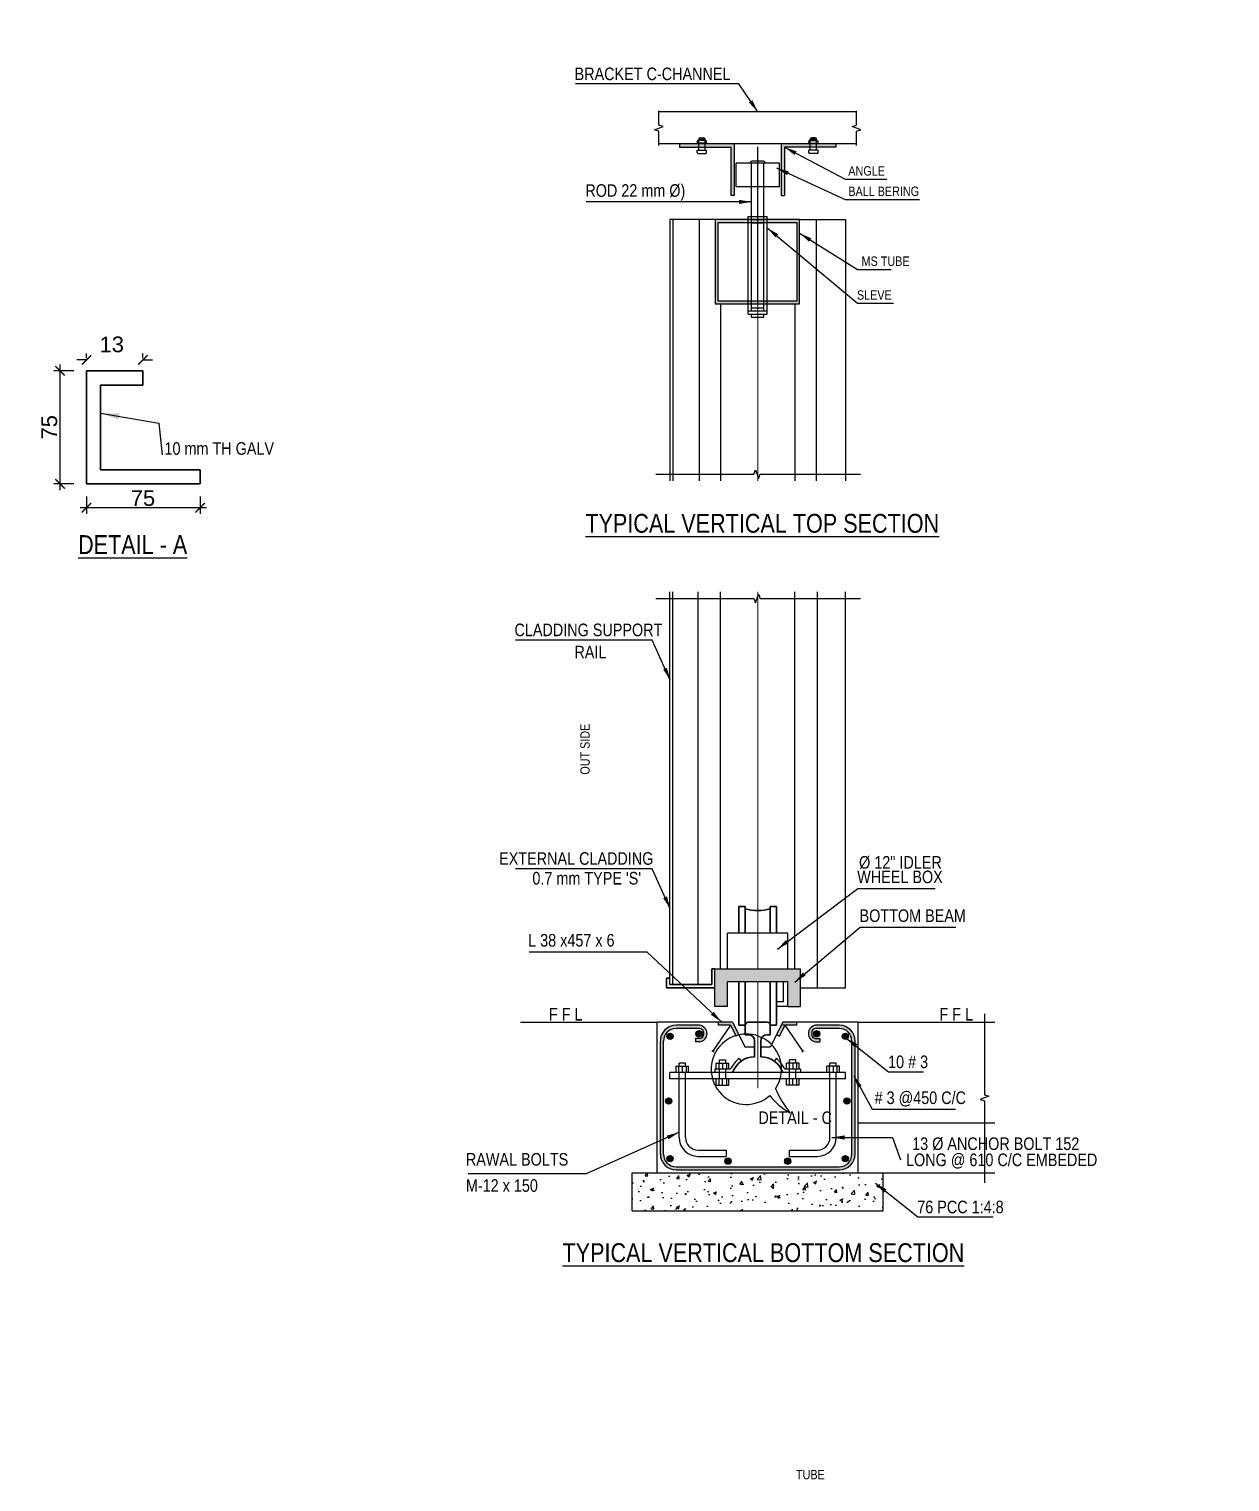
# Model space of a CAD drawing. Header units: millimetres. Extents: x 0 to 2669304, y -3314102 to 0.
# Drawn here: x 2423189.9 to 2423285.5, y -3103921.3 to -3103805.7 of the extents above; entities that cross this region are included whole.
import ezdxf
from ezdxf import colors
from ezdxf.entities.mleader import LeaderData, LeaderLine
from ezdxf.math import Vec2, Vec3

# ---------------------------------------------------------------- set-up
doc = ezdxf.new("R2010")
doc.units = ezdxf.units.MM
doc.header["$LTSCALE"] = 0.4
doc.header["$MEASUREMENT"] = 0
doc.header["$PDMODE"] = 34
for name, color, linetype in [('0NSRPURL0', 3, 'Continuous'), ('DIMENSION', 7, 'Continuous'), ('DOOR SHEET', 94, 'Continuous'), ('TAXT', 7, 'Continuous'), ('WHEEL BOX', 6, 'Continuous')]:
    doc.layers.add(name, color=color, linetype=linetype)
for name, color, linetype, lineweight in [('GUIDE RAIL', 234, 'Continuous', 30), ('Layer5', 52, 'Continuous', 30), ('Text Small', 7, 'Continuous', 0), ('WHEEL', 1, 'Continuous', 30)]:
    doc.layers.add(name, color=color, linetype=linetype, lineweight=lineweight)
doc.styles.add('LIGHT', font='arial.ttf')
doc.styles.get("Standard").update_dxf_attribs({"font": 'ARIALN.TTF'})
doc.styles.add('y', font='', dxfattribs={"height": 880})
doc.styles.get('y').set_extended_font_data('VNI-Helve-Condense')
doc.dimstyles.get("Standard").update_dxf_attribs({"dimtxt": 0.18, "dimasz": 500, "dimexe": 250, "dimexo": 250, "dimgap": 100, "dimtad": 1, "dimdec": 0, "dimzin": 0, "dimdsep": 46, "dimtxsty": 'y', "dimcen": 0.09, "dimadec": 0, "dimazin": 0, "dimtfac": 1, "dimtdec": 0, "dimtofl": 0, "dimtmove": 0, "dimatfit": 3, "dimfxl": 0, "dimtolj": 1, "dimtzin": 0, "dimarcsym": 0})
doc.dimstyles.new('STANDARD$0', dxfattribs={"dimscale": 0, "dimtxt": 9, "dimasz": 5, "dimexe": 3, "dimexo": 4, "dimgap": 4, "dimtad": 1, "dimdec": 3, "dimzin": 3, "dimdsep": 46, "dimlunit": 4, "dimtxsty": 'LIGHT', "dimblk1": 'ARCHTICK', "dimblk2": 'ARCHTICK', "dimsah": 1, "dimcen": 4, "dimdle": 2, "dimadec": 0, "dimazin": 0, "dimtfac": 0.66, "dimtdec": 3, "dimtofl": 0, "dimtmove": 1, "dimatfit": 3, "dimldrblk": 'ARCHTICK', "dimfxl": 0, "dimfrac": 1, "dimtolj": 1, "dimtzin": 13, "dimarcsym": 0})

# ---------------------------------------------------------------- blocks, each defined once
blk = doc.blocks.new('_ArchTick')
at = {"color": 0, "linetype": 'ByBlock', "const_width": 0.15}
blk.add_lwpolyline([(-0.5, -0.5), (0.5, 0.5)], dxfattribs=at)
blk = doc.blocks.new('*D912')
at = {"layer": 'Defpoints', "color": 0, "ltscale": 3}
for p in [(2423192.41, -3103832.85), (2423194.51, -3103832.85), (2423194.51, -3103841.85)]:
    blk.add_point(p, dxfattribs=at)
at = {"layer": 'DIMENSION', "color": 0, "lineweight": -2, "ltscale": 3}
for p, q in [((2423193.51, -3103832.85), (2423191.91, -3103832.85)), ((2423192.41, -3103842.35), (2423192.41, -3103832.35)), ((2423193.51, -3103841.85), (2423191.91, -3103841.85))]:
    blk.add_line(p, q, dxfattribs=at)
at = {"layer": 'DIMENSION', "color": 0, "lineweight": -2, "ltscale": 3, "xscale": 0.75, "yscale": 0.75, "zscale": 0.75}
for p, rotation in [((2423192.41, -3103832.85), 90), ((2423192.41, -3103841.85), 270)]:
    blk.add_blockref('_ArchTick', p, dxfattribs=dict(at, rotation=rotation))
at = {"layer": 'DIMENSION', "color": 0, "ltscale": 3, "insert": (2423191.56, -3103837.34), "char_height": 1.25, "attachment_point": 5, "rotation": 90, "style": 'LIGHT'}
blk.add_mtext('\\A1;75', dxfattribs=at)
blk = doc.blocks.new('*D913')
at = {"layer": 'Defpoints', "color": 0, "ltscale": 3}
for p in [(2423194.51, -3103831.98), (2423194.51, -3103832.85), (2423199.01, -3103832.85)]:
    blk.add_point(p, dxfattribs=at)
at = {"layer": 'DIMENSION', "color": 0, "lineweight": -2, "ltscale": 3}
for p, q in [((2423194.51, -3103831.98), (2423193.76, -3103831.98)), ((2423194.51, -3103831.85), (2423194.51, -3103831.48)), ((2423199.01, -3103831.85), (2423199.01, -3103831.48)), ((2423199.01, -3103831.98), (2423199.76, -3103831.98))]:
    blk.add_line(p, q, dxfattribs=at)
at = {"layer": 'DIMENSION', "color": 0, "lineweight": -2, "ltscale": 3, "xscale": 0.75, "yscale": 0.75, "zscale": 0.75}
blk.add_blockref('_ArchTick', (2423194.51, -3103831.98), dxfattribs=at)
at = {"layer": 'DIMENSION', "color": 0, "lineweight": -2, "ltscale": 3, "xscale": 0.75, "yscale": 0.75, "zscale": 0.75, "rotation": 180}
blk.add_blockref('_ArchTick', (2423199.01, -3103831.98), dxfattribs=at)
at = {"layer": 'DIMENSION', "color": 0, "ltscale": 3, "insert": (2423196.53, -3103830.75), "char_height": 1.25, "attachment_point": 5, "style": 'LIGHT'}
blk.add_mtext('\\A1;13', dxfattribs=at)
blk = doc.blocks.new('*D914')
at = {"layer": 'Defpoints', "color": 0, "ltscale": 3}
for p in [(2423194.51, -3103841.85), (2423203.56, -3103841.85), (2423194.51, -3103843.74)]:
    blk.add_point(p, dxfattribs=at)
at = {"layer": 'DIMENSION', "color": 0, "lineweight": -2, "ltscale": 3}
for p, q in [((2423194.51, -3103842.85), (2423194.51, -3103844.24)), ((2423203.56, -3103842.85), (2423203.56, -3103844.24)), ((2423204.06, -3103843.74), (2423194.01, -3103843.74))]:
    blk.add_line(p, q, dxfattribs=at)
at = {"layer": 'DIMENSION', "color": 0, "lineweight": -2, "ltscale": 3, "xscale": 0.75, "yscale": 0.75, "zscale": 0.75, "rotation": 180}
blk.add_blockref('_ArchTick', (2423194.51, -3103843.74), dxfattribs=at)
at = {"layer": 'DIMENSION', "color": 0, "lineweight": -2, "ltscale": 3, "xscale": 0.75, "yscale": 0.75, "zscale": 0.75}
blk.add_blockref('_ArchTick', (2423203.56, -3103843.74), dxfattribs=at)
at = {"layer": 'DIMENSION', "color": 0, "ltscale": 3, "insert": (2423199.01, -3103842.98), "char_height": 1.25, "attachment_point": 5, "style": 'LIGHT'}
blk.add_mtext('\\A1;75', dxfattribs=at)

msp = doc.modelspace()

# ---------------------------------------------------------------- hatches: boundary and pattern name
for points in [[(2423241.7288, -3103815.0521), (2423241.7288, -3103814.7948), (2423246.0769, -3103814.7948), (2423246.0769, -3103818.8855), (2423245.8196, -3103818.8855), (2423245.8196, -3103815.0521)], [(2423254.1624, -3103815.0521), (2423254.1624, -3103814.7948), (2423249.8143, -3103814.7948), (2423249.8143, -3103818.8855), (2423250.0717, -3103818.8855), (2423250.0717, -3103815.0521)]]:
    msp.add_hatch(color=256).paths.add_polyline_path(points)
at = {"ltscale": 3}
for points in [[(2423251.3456, -3103880.4297), (2423244.5456, -3103880.4297), (2423244.5456, -3103883.4297), (2423245.5456, -3103883.4297), (2423245.5456, -3103881.4297), (2423250.3456, -3103881.4297), (2423250.3456, -3103883.4297), (2423251.3456, -3103883.4297)], [(2423241.2154, -3103885.8132, 1), (2423240.7154, -3103885.8132, 1)], [(2423243.5256, -3103885.603, 1), (2423243.0256, -3103885.603, 1)], [(2423252.8847, -3103885.603, 1), (2423252.3847, -3103885.603, 1)], [(2423255.1758, -3103885.8132, 1), (2423254.6758, -3103885.8132, 1)], [(2423241.1048, -3103890.955, 1), (2423240.6048, -3103890.955, 1)], [(2423255.2999, -3103890.955, 1), (2423254.7999, -3103890.955, 1)], [(2423241.2154, -3103895.5351, 1), (2423240.7154, -3103895.5351, 1)], [(2423245.8333, -3103895.7417, 1), (2423245.3333, -3103895.7417, 1)], [(2423250.5784, -3103895.7417, 1), (2423250.0784, -3103895.7417, 1)], [(2423255.1758, -3103895.5351, 1), (2423254.6758, -3103895.5351, 1)]]:
    msp.add_hatch(color=256, dxfattribs=at).paths.add_polyline_path(points)
h = msp.add_hatch(color=256, dxfattribs=at)
edge = h.paths.add_edge_path()
edge.add_line((2423254.4456, -3103885.1797), (2423252.5579, -3103885.1797))
edge.add_arc((2423252.6396, -3103885.583), 0.4114, 101.452583, 258.547417)
edge.add_line((2423252.5579, -3103885.9862), (2423252.8919, -3103885.9862))
edge.add_line((2423252.8919, -3103885.9862), (2423252.8919, -3103886.2362))
edge.add_line((2423252.8919, -3103886.2362), (2423252.5579, -3103886.2362))
edge.add_arc((2423252.6361, -3103885.583), 0.6579, 96.822892, 263.177108, ccw=False)
edge.add_line((2423252.5579, -3103884.9297), (2423254.4456, -3103884.9297))
edge.add_arc((2423254.4456, -3103886.1797), 1.25, 0, 90, ccw=False)
edge.add_line((2423255.6956, -3103886.1797), (2423255.6956, -3103895.1797))
edge.add_arc((2423254.4456, -3103895.1797), 1.25, -90, 0, ccw=False)
edge.add_line((2423254.4456, -3103896.4297), (2423241.4456, -3103896.4297))
edge.add_arc((2423241.4456, -3103895.1797), 1.25, 180, 270, ccw=False)
edge.add_line((2423240.1956, -3103895.1797), (2423240.1956, -3103886.1797))
edge.add_arc((2423241.4456, -3103886.1797), 1.25, 90, 180, ccw=False)
edge.add_line((2423241.4456, -3103884.9297), (2423243.3333, -3103884.9297))
edge.add_arc((2423243.2551, -3103885.583), 0.6579, -83.177108, 83.177108, ccw=False)
edge.add_line((2423243.3333, -3103886.2362), (2423242.9993, -3103886.2362))
edge.add_line((2423242.9993, -3103886.2362), (2423242.9993, -3103885.9862))
edge.add_line((2423242.9993, -3103885.9862), (2423243.3333, -3103885.9862))
edge.add_arc((2423243.2516, -3103885.583), 0.4114, 281.452583, 438.547417)
edge.add_line((2423243.3333, -3103885.1797), (2423241.4456, -3103885.1797))
edge.add_arc((2423241.4456, -3103886.1797), 1, 90, 180)
edge.add_line((2423240.4456, -3103886.1797), (2423240.4456, -3103895.1797))
edge.add_arc((2423241.4456, -3103895.1797), 1, 180, 270)
edge.add_line((2423241.4456, -3103896.1797), (2423254.4456, -3103896.1797))
edge.add_arc((2423254.4456, -3103895.1797), 1, 270, 360)
edge.add_line((2423255.4456, -3103895.1797), (2423255.4456, -3103886.1797))
edge.add_arc((2423254.4456, -3103886.1797), 1, 0, 90)
h = msp.add_hatch(color=256, dxfattribs=at)
h.paths.add_polyline_path([(2423251.0706, -3103884.6797), (2423249.9456, -3103884.6797), (2423249.4456, -3103885.6797), (2423249.6692, -3103885.7915), (2423250.1001, -3103884.9297), (2423251.0706, -3103884.9297)])
h.paths.add_polyline_path([(2423245.9456, -3103884.6797), (2423244.8206, -3103884.6797), (2423244.8206, -3103884.9297), (2423245.7911, -3103884.9297), (2423246.222, -3103885.7915), (2423246.4456, -3103885.6797)])
h = msp.add_hatch(dxfattribs=at)
h.set_pattern_fill('AR-CONC', color=256, scale=0.35, style=0)
h.set_pattern_definition([(50, (2461516.053, -3097154.3495), (2.51041064, -0.21963247), [0.2625, -2.8875]), (355, (2461516.053, -3097154.3495), (-0.48562967, 2.63267247), [0.21, -2.31]), (100.4514, (2461516.2622, -3097154.3678), (2.02478284, 2.4130384), [0.22309066, -2.4539974]), (46.1842, (2461516.053, -3097153.6495), (3.73534367, -0.57931655), [0.39375, -4.33125]), (96.6356, (2461516.3643, -3097153.6978), (3.27131947, 3.40941255), [0.334636, -3.6809955]), (351.1842, (2461516.053, -3097153.6495), (3.2713168, 3.4094151), [0.315, -3.465]), (21, (2461516.403, -3097153.8245), (2.08917468, -1.40916612), [0.2625, -2.8875]), (326, (2461516.403, -3097153.8245), (0.85160366, 2.53802516), [0.21, -2.31]), (71.4514, (2461516.577, -3097153.942), (2.9407792, 1.12885674), [0.22309066, -2.4539974]), (37.5, (2461516.053, -3097154.3495), (0.042559494, 1.165128488), [0, -2.282, 0, -2.345, 0, -2.31875]), (7.5, (2461516.053, -3097154.3495), (0.92074338, 1.38044099), [0, -1.337, 0, -2.2295, 0, -0.88375]), (327.5, (2461515.2725, -3097154.3495), (1.868378527, -0.07894205), [0, -0.875, 0, -2.73, 0, -3.6225]), (317.5, (2461514.9225, -3097154.3495), (2.04115159, 0.35036744), [0, -1.1375, 0, -1.813, 0, -2.5725])])
h.paths.add_polyline_path([(2423257.9456, -3103896.6797), (2423237.9456, -3103896.6797), (2423237.9456, -3103899.6797), (2423257.9456, -3103899.6797)])
at = {"layer": '0NSRPURL0', "linetype": 'Continuous'}
h = msp.add_hatch(color=256, dxfattribs=at)
h.paths.add_polyline_path([(2423244.5722, -3103820.8167), (2423244.5722, -3103827.5167), (2423251.2722, -3103827.5167), (2423251.2722, -3103820.8167)])
h.paths.add_polyline_path([(2423244.7883, -3103821.0327), (2423244.7883, -3103827.3006), (2423251.0562, -3103827.3006), (2423251.0562, -3103821.0327)], flags=16)

# ---------------------------------------------------------------- linework, layer by layer
at = {"ltscale": 3}
for p, q in [((2423255.8107, -3103812.23), (2423240.0805, -3103812.23)), ((2423243.1313, -3103814.6611), (2423243.1313, -3103814.5869)), ((2423243.8188, -3103814.5244), (2423243.1938, -3103814.5244)), ((2423243.2563, -3103814.4198), (2423243.7563, -3103814.4198)), ((2423243.2563, -3103815.2948), (2423243.2563, -3103814.4198)), ((2423243.2563, -3103814.4767), (2423243.7563, -3103814.4767)), ((2423243.3813, -3103814.2948), (2423243.6313, -3103814.2948)), ((2423243.7563, -3103815.2948), (2423243.7563, -3103814.4198)), ((2423243.8813, -3103814.6611), (2423243.8813, -3103814.5869)), ((2423252.0099, -3103814.6611), (2423252.0099, -3103814.5869)), ((2423252.0724, -3103814.5244), (2423252.6974, -3103814.5244)), ((2423252.6349, -3103814.4198), (2423252.1349, -3103814.4198)), ((2423252.1349, -3103815.2948), (2423252.1349, -3103814.4198)), ((2423252.6349, -3103814.4767), (2423252.1349, -3103814.4767)), ((2423252.5099, -3103814.2948), (2423252.2599, -3103814.2948)), ((2423252.6349, -3103815.2948), (2423252.6349, -3103814.4198)), ((2423252.7599, -3103814.6611), (2423252.7599, -3103814.5869)), ((2423255.8107, -3103814.7948), (2423240.0805, -3103814.7948)), ((2423241.7288, -3103815.0521), (2423245.8196, -3103815.0521)), ((2423243.1313, -3103815.2948), (2423243.8813, -3103815.2948)), ((2423243.1313, -3103815.4823), (2423243.1313, -3103815.2948)), ((2423243.8188, -3103814.7236), (2423243.1938, -3103814.7236)), ((2423243.1938, -3103815.5448), (2423243.8188, -3103815.5448)), ((2423243.8813, -3103815.4823), (2423243.8813, -3103815.2948)), ((2423247.9456, -3103827.5767), (2423247.9456, -3103815.0251)), ((2423254.1624, -3103815.0521), (2423250.0717, -3103815.0521)), ((2423252.7599, -3103815.2948), (2423252.0099, -3103815.2948)), ((2423252.0099, -3103815.4823), (2423252.0099, -3103815.2948)), ((2423252.0724, -3103814.7236), (2423252.6974, -3103814.7236)), ((2423252.6974, -3103815.5448), (2423252.0724, -3103815.5448)), ((2423252.7599, -3103815.4823), (2423252.7599, -3103815.2948)), ((2423249.6706, -3103816.3167), (2423246.2206, -3103816.3167)), ((2423246.2206, -3103818.2167), (2423246.2206, -3103816.3167)), ((2423247.3456, -3103816.2917), (2423247.3456, -3103816.3167)), ((2423247.4456, -3103828.0767), (2423247.4456, -3103816.3167)), ((2423248.4206, -3103816.1667), (2423247.4706, -3103816.1667)), ((2423248.4456, -3103828.0767), (2423248.4456, -3103816.3167)), ((2423248.5456, -3103816.2917), (2423248.5456, -3103816.3167)), ((2423249.6706, -3103818.2167), (2423249.6706, -3103816.3167)), ((2423249.6706, -3103818.2167), (2423246.2206, -3103818.2167)), ((2423241.1956, -3103820.8167), (2423241.1956, -3103841.6088)), ((2423244.5722, -3103820.8167), (2423241.1956, -3103820.8167)), ((2423243.2956, -3103820.8167), (2423243.2956, -3103841.6088)), ((2423247.1956, -3103828.3267), (2423247.1956, -3103820.5667)), ((2423247.1956, -3103820.5667), (2423248.6956, -3103820.5667)), ((2423247.4456, -3103820.8167), (2423248.4456, -3103820.8167)), ((2423247.4456, -3103821.0667), (2423248.4456, -3103821.0667)), ((2423248.6956, -3103828.3267), (2423248.6956, -3103820.5667)), ((2423251.2722, -3103820.8167), (2423254.9456, -3103820.8167)), ((2423252.5956, -3103820.8167), (2423252.5956, -3103841.6088)), ((2423244.9956, -3103827.5167), (2423244.9956, -3103841.6088)), ((2423247.1956, -3103828.0767), (2423248.6956, -3103828.0767)), ((2423247.1956, -3103828.3267), (2423248.6956, -3103828.3267)), ((2423247.4456, -3103827.8267), (2423248.445, -3103827.8267)), ((2423247.4456, -3103828.5767), (2423247.4456, -3103828.3267)), ((2423248.4456, -3103828.5767), (2423248.4456, -3103828.3267)), ((2423250.8956, -3103827.5167), (2423250.8956, -3103841.6088)), ((2423247.4456, -3103828.5767), (2423248.4456, -3103828.5767)), ((2423241.1956, -3103881.6882), (2423241.1956, -3103850.4325)), ((2423243.1956, -3103881.6882), (2423243.1956, -3103850.4325)), ((2423244.9956, -3103880.4297), (2423244.9956, -3103850.4325)), ((2423250.8956, -3103880.4297), (2423250.8956, -3103850.4325)), ((2423252.6956, -3103881.9382), (2423252.6956, -3103850.4325)), ((2423244.5456, -3103880.4297), (2423251.3456, -3103880.4297)), ((2423244.5456, -3103883.4297), (2423244.5456, -3103880.4297)), ((2423251.3456, -3103883.4297), (2423251.3456, -3103880.4297)), ((2423245.5456, -3103881.4297), (2423250.3456, -3103881.4297)), ((2423245.5456, -3103883.4297), (2423245.5456, -3103881.4297)), ((2423249.9956, -3103883.0547), (2423249.9956, -3103881.4297)), ((2423250.3456, -3103883.4297), (2423250.3456, -3103881.4297)), ((2423251.3456, -3103881.9382), (2423254.9456, -3103881.9382)), ((2423245.5456, -3103883.4297), (2423244.5456, -3103883.4297)), ((2423249.9956, -3103883.0547), (2423249.4456, -3103883.0547)), ((2423250.3456, -3103883.4297), (2423249.4456, -3103883.4297)), ((2423250.3456, -3103883.4297), (2423251.3456, -3103883.4297)), ((2423229.0572, -3103884.6797), (2423239.9456, -3103884.6797)), ((2423239.9456, -3103896.6797), (2423239.9456, -3103884.6797)), ((2423245.9456, -3103884.6797), (2423239.9456, -3103884.6797)), ((2423243.3333, -3103884.9297), (2423241.4456, -3103884.9297)), ((2423243.3333, -3103885.1797), (2423241.4456, -3103885.1797)), ((2423245.7911, -3103884.9297), (2423244.3495, -3103887.0231)), ((2423244.8206, -3103884.9297), (2423244.8206, -3103884.6797)), ((2423245.7911, -3103884.9297), (2423244.8206, -3103884.9297)), ((2423245.7911, -3103884.9297), (2423246.222, -3103885.7915)), ((2423245.9456, -3103884.6797), (2423246.9456, -3103886.6797)), ((2423249.9456, -3103884.6797), (2423248.9456, -3103886.6797)), ((2423250.1001, -3103884.9297), (2423249.6692, -3103885.7915)), ((2423255.9456, -3103884.6797), (2423249.9456, -3103884.6797)), ((2423251.0706, -3103884.9297), (2423249.9456, -3103884.9297)), ((2423249.9751, -3103885.1797), (2423249.9456, -3103885.1797)), ((2423251.0706, -3103884.9297), (2423250.1001, -3103884.9297)), ((2423250.1001, -3103884.9297), (2423251.5418, -3103887.0231)), ((2423251.0706, -3103884.9297), (2423251.0706, -3103884.6797)), ((2423254.4456, -3103884.9297), (2423252.5579, -3103884.9297)), ((2423254.4456, -3103885.1797), (2423252.5579, -3103885.1797)), ((2423255.9456, -3103884.6797), (2423266.834, -3103884.6797)), ((2423255.9456, -3103896.6797), (2423255.9456, -3103884.6797)), ((2423240.1956, -3103895.1797), (2423240.1956, -3103886.1797)), ((2423240.4456, -3103895.1797), (2423240.4456, -3103886.1797)), ((2423242.9993, -3103885.9862), (2423242.9993, -3103886.2362)), ((2423243.3333, -3103885.9862), (2423242.9993, -3103885.9862)), ((2423243.3333, -3103886.2362), (2423242.9993, -3103886.2362)), ((2423246.4456, -3103885.6797), (2423246.222, -3103885.7915)), ((2423249.4456, -3103885.6797), (2423249.6692, -3103885.7915)), ((2423252.5579, -3103885.9862), (2423252.8919, -3103885.9862)), ((2423252.5579, -3103886.2362), (2423252.8919, -3103886.2362)), ((2423252.8919, -3103885.9862), (2423252.8919, -3103886.2362)), ((2423255.4456, -3103895.1797), (2423255.4456, -3103886.1797)), ((2423255.6956, -3103895.1797), (2423255.6956, -3103886.1797)), ((2423244.2832, -3103886.9766), (2423244.4345, -3103886.8996)), ((2423244.4345, -3103886.8996), (2423244.4189, -3103887.0719)), ((2423247.6956, -3103886.6797), (2423246.9456, -3103886.6797)), ((2423248.9456, -3103886.6797), (2423248.1956, -3103886.6797)), ((2423251.608, -3103886.9766), (2423251.4567, -3103886.8996)), ((2423251.4567, -3103886.8996), (2423251.4723, -3103887.0719)), ((2423240.9456, -3103889.1797), (2423240.9456, -3103888.6797)), ((2423254.9456, -3103888.6797), (2423240.9456, -3103888.6797)), ((2423241.4456, -3103888.6797), (2423241.4456, -3103888.1797)), ((2423241.4456, -3103888.1797), (2423242.4456, -3103888.1797)), ((2423241.653, -3103888.1797), (2423241.653, -3103888.6797)), ((2423241.6956, -3103888.1797), (2423241.6956, -3103887.9297)), ((2423242.1956, -3103887.9297), (2423241.6956, -3103887.9297)), ((2423241.6956, -3103893.8558), (2423241.6956, -3103888.6797)), ((2423241.9456, -3103888.1797), (2423241.9456, -3103888.6797)), ((2423242.1956, -3103888.1797), (2423242.1956, -3103887.9297)), ((2423242.1956, -3103893.8558), (2423242.1956, -3103888.6797)), ((2423242.2443, -3103888.1797), (2423242.2443, -3103888.6797)), ((2423242.4456, -3103888.6797), (2423242.4456, -3103888.1797)), ((2423245.7772, -3103888.4297), (2423244.5272, -3103888.4297)), ((2423244.5272, -3103888.4297), (2423244.5272, -3103888.6797)), ((2423244.6522, -3103887.9297), (2423245.6522, -3103887.9297)), ((2423244.6522, -3103888.4297), (2423244.6522, -3103887.9297)), ((2423244.8596, -3103887.9297), (2423244.8596, -3103888.4297)), ((2423244.9022, -3103887.6797), (2423245.4022, -3103887.6797)), ((2423244.9022, -3103887.9297), (2423244.9022, -3103887.6797)), ((2423244.9022, -3103889.1797), (2423244.9022, -3103888.4297)), ((2423245.1522, -3103887.9297), (2423245.1522, -3103888.4297)), ((2423245.4022, -3103887.9297), (2423245.4022, -3103887.6797)), ((2423245.4022, -3103889.1797), (2423245.4022, -3103888.4297)), ((2423245.4508, -3103887.9297), (2423245.4508, -3103888.4297)), ((2423245.6522, -3103888.4297), (2423245.6522, -3103887.9297)), ((2423246.4789, -3103887.5763), (2423246.6242, -3103887.7798)), ((2423249.4123, -3103887.5763), (2423249.267, -3103887.7798)), ((2423251.364, -3103888.4297), (2423250.114, -3103888.4297)), ((2423251.239, -3103887.9297), (2423250.239, -3103887.9297)), ((2423250.239, -3103888.4297), (2423250.239, -3103887.9297)), ((2423250.4404, -3103887.9297), (2423250.4404, -3103888.4297)), ((2423250.989, -3103887.6797), (2423250.489, -3103887.6797)), ((2423250.489, -3103887.9297), (2423250.489, -3103887.6797)), ((2423250.489, -3103889.1797), (2423250.489, -3103888.4297)), ((2423250.739, -3103887.9297), (2423250.739, -3103888.4297)), ((2423250.989, -3103887.9297), (2423250.989, -3103887.6797)), ((2423250.989, -3103889.1797), (2423250.989, -3103888.4297)), ((2423251.0316, -3103887.9297), (2423251.0316, -3103888.4297)), ((2423251.239, -3103888.4297), (2423251.239, -3103887.9297)), ((2423251.364, -3103888.4297), (2423251.364, -3103888.6797)), ((2423253.4456, -3103888.6797), (2423253.4456, -3103888.1797)), ((2423254.4456, -3103888.1797), (2423253.4456, -3103888.1797)), ((2423253.647, -3103888.1797), (2423253.647, -3103888.6797)), ((2423253.6956, -3103888.1797), (2423253.6956, -3103887.9297)), ((2423254.1956, -3103887.9297), (2423253.6956, -3103887.9297)), ((2423253.6956, -3103893.8558), (2423253.6956, -3103888.6797)), ((2423253.9456, -3103888.1797), (2423253.9456, -3103888.6797)), ((2423254.1956, -3103888.1797), (2423254.1956, -3103887.9297)), ((2423254.1956, -3103893.8558), (2423254.1956, -3103888.6797)), ((2423254.2382, -3103888.1797), (2423254.2382, -3103888.6797)), ((2423254.4456, -3103888.6797), (2423254.4456, -3103888.1797)), ((2423254.9456, -3103889.1797), (2423254.9456, -3103888.6797)), ((2423254.9456, -3103889.1797), (2423240.9456, -3103889.1797)), ((2423244.6522, -3103889.6797), (2423244.6522, -3103889.1797)), ((2423244.6522, -3103889.6797), (2423245.6522, -3103889.6797)), ((2423244.8596, -3103889.1797), (2423244.8596, -3103889.6797)), ((2423245.1522, -3103889.6797), (2423245.1522, -3103889.1797)), ((2423245.4508, -3103889.1797), (2423245.4508, -3103889.6797)), ((2423245.6522, -3103889.6797), (2423245.6522, -3103889.1797)), ((2423250.239, -3103889.6797), (2423250.239, -3103889.1797)), ((2423251.239, -3103889.6797), (2423250.239, -3103889.6797)), ((2423250.4404, -3103889.1797), (2423250.4404, -3103889.6797)), ((2423250.739, -3103889.6797), (2423250.739, -3103889.1797)), ((2423251.0316, -3103889.1797), (2423251.0316, -3103889.6797)), ((2423251.239, -3103889.6797), (2423251.239, -3103889.1797)), ((2423255.9456, -3103892.6797), (2423266.834, -3103892.6797)), ((2423243.1956, -3103894.8558), (2423245.4456, -3103894.8558)), ((2423243.1956, -3103895.3558), (2423245.4456, -3103895.3558)), ((2423245.4456, -3103894.8558), (2423245.4456, -3103895.3558)), ((2423250.4456, -3103894.8558), (2423252.6956, -3103894.8558)), ((2423250.4456, -3103894.8558), (2423250.4456, -3103895.3558)), ((2423250.4456, -3103895.3558), (2423252.6956, -3103895.3558)), ((2423237.9456, -3103896.6797), (2423257.9456, -3103896.6797)), ((2423237.9456, -3103899.6797), (2423237.9456, -3103896.6797)), ((2423241.4456, -3103896.1797), (2423254.4456, -3103896.1797)), ((2423241.4456, -3103896.4297), (2423254.4456, -3103896.4297)), ((2423257.9456, -3103899.6797), (2423257.9456, -3103896.6797)), ((2423257.9456, -3103896.6797), (2423266.834, -3103896.6797)), ((2423237.9456, -3103899.6797), (2423257.9456, -3103899.6797))]:
    msp.add_line(p, q, dxfattribs=at)
for p, q in [((2423241.7288, -3103814.7948), (2423241.7288, -3103815.0521)), ((2423245.8196, -3103815.0521), (2423245.8196, -3103818.8855)), ((2423246.0769, -3103814.7948), (2423246.0769, -3103818.8855)), ((2423249.8143, -3103814.7948), (2423249.8143, -3103818.8855)), ((2423250.0717, -3103815.0521), (2423250.0717, -3103818.8855)), ((2423254.1624, -3103814.7948), (2423254.1624, -3103815.0521)), ((2423246.0769, -3103818.8855), (2423245.8196, -3103818.8855)), ((2423249.8143, -3103818.8855), (2423250.0717, -3103818.8855))]:
    msp.add_line(p, q)
at = {"lineweight": 0, "ltscale": 3}
for p, q in [((2423247.9456, -3103827.5167), (2423247.9456, -3103841.6088)), ((2423247.9456, -3103880.4297), (2423247.9456, -3103850.4325)), ((2423247.9456, -3103889.9396), (2423247.9456, -3103881.4297))]:
    msp.add_line(p, q, dxfattribs=at)
at = {"linetype": 'Continuous'}
for points in [[(2423240.0805, -3103814.9251), (2423240.0805, -3103813.7884), (2423239.7371, -3103813.6634), (2423240.424, -3103813.4134), (2423240.0805, -3103813.2884), (2423240.0805, -3103812.1516)], [(2423255.8107, -3103814.9251), (2423255.8107, -3103813.7884), (2423256.1541, -3103813.6634), (2423255.4672, -3103813.4134), (2423255.8107, -3103813.2884), (2423255.8107, -3103812.1516)]]:
    msp.add_lwpolyline(points, dxfattribs=at)
at = {"ltscale": 3}
for centre in [(2423240.9654, -3103885.8132), (2423243.2756, -3103885.603), (2423252.6347, -3103885.603), (2423254.9258, -3103885.8132), (2423240.8548, -3103890.955), (2423255.0499, -3103890.955), (2423240.9654, -3103895.5351), (2423245.5833, -3103895.7417), (2423250.3284, -3103895.7417), (2423254.9258, -3103895.5351)]:
    msp.add_circle(centre, 0.25, dxfattribs=at)
for centre, radius, start, end in [((2423243.1938, -3103814.5869), 0.0625, 90, 180), ((2423243.1938, -3103814.6611), 0.0625, 180, 270), ((2423243.3813, -3103814.4198), 0.125, 90, 180), ((2423243.6313, -3103814.4198), 0.125, 0, 90), ((2423243.8188, -3103814.5869), 0.0625, 0, 90), ((2423243.8188, -3103814.6611), 0.0625, 270, 0), ((2423252.0724, -3103814.5869), 0.0625, 90, 180), ((2423252.0724, -3103814.6611), 0.0625, 180, 270), ((2423252.2599, -3103814.4198), 0.125, 90, 180), ((2423252.5099, -3103814.4198), 0.125, 0, 90), ((2423252.6974, -3103814.5869), 0.0625, 0, 90), ((2423252.6974, -3103814.6611), 0.0625, 270, 0), ((2423243.1938, -3103815.4823), 0.0625, 180, 270), ((2423243.8188, -3103815.4823), 0.0625, 270, 0), ((2423252.0724, -3103815.4823), 0.0625, 180, 270), ((2423252.6974, -3103815.4823), 0.0625, 270, 0), ((2423247.4706, -3103816.2917), 0.125, 90, 180), ((2423248.4206, -3103816.2917), 0.125, 0, 90), ((2423241.4456, -3103886.1797), 1.25, 90, 180), ((2423241.4456, -3103886.1797), 1, 90, 180), ((2423243.2551, -3103885.583), 0.6579, 276.822892, 83.177108), ((2423243.2516, -3103885.583), 0.4114, 281.452583, 78.547417), ((2423252.6361, -3103885.583), 0.6579, 96.822892, 263.177108), ((2423252.6396, -3103885.583), 0.4114, 101.452583, 258.547417), ((2423254.4456, -3103886.1797), 1.25, 0, 90), ((2423254.4456, -3103886.1797), 1, 0, 90), ((2423247.7168, -3103889.3094), 2.1298, 125.537678, 155.604828), ((2423248.1744, -3103889.3094), 2.1298, 24.395172, 54.462322), ((2423243.1956, -3103893.8558), 1.5, 180, 270), ((2423243.1956, -3103893.8558), 1, 180, 270), ((2423252.6956, -3103893.8558), 1, 270, 0), ((2423252.6956, -3103893.8558), 1.5, 270, 0), ((2423241.4456, -3103895.1797), 1.25, 180, 270), ((2423241.4456, -3103895.1797), 1, 180, 270), ((2423254.4456, -3103895.1797), 1, 270, 0), ((2423254.4456, -3103895.1797), 1.25, 270, 0)]:
    msp.add_arc(centre, radius, start, end, dxfattribs=at)
at = {"layer": '0NSRPURL0', "linetype": 'Continuous'}
for points in [[(2423251.2722, -3103820.8167), (2423244.5722, -3103820.8167), (2423244.5722, -3103827.5167), (2423251.2722, -3103827.5167)], [(2423251.0562, -3103827.3006), (2423244.7883, -3103827.3006), (2423244.7883, -3103821.0327), (2423251.0562, -3103821.0327)]]:
    msp.add_lwpolyline(points, close=True, dxfattribs=at)
at = {"layer": 'DOOR SHEET', "ltscale": 3}
for p, q in [((2423240.9456, -3103820.8167), (2423240.9456, -3103841.6088)), ((2423241.1956, -3103820.8167), (2423240.9456, -3103820.8167)), ((2423254.9456, -3103820.8167), (2423254.9456, -3103841.6088)), ((2423240.9456, -3103881.6882), (2423240.9456, -3103850.4325)), ((2423254.9456, -3103881.9382), (2423254.9456, -3103850.4325))]:
    msp.add_line(p, q, dxfattribs=at)
at = {"layer": 'GUIDE RAIL', "ltscale": 3}
for p, q in [((2423246.9456, -3103884.9297), (2423246.9456, -3103885.6797)), ((2423248.6956, -3103884.6797), (2423247.1956, -3103884.6797)), ((2423248.9456, -3103884.9297), (2423248.9456, -3103885.6797)), ((2423247.1956, -3103885.6797), (2423246.9456, -3103885.6797)), ((2423247.6956, -3103886.1797), (2423247.6956, -3103887.4297)), ((2423248.1956, -3103886.1797), (2423248.1956, -3103887.4297)), ((2423248.9456, -3103885.6797), (2423248.6956, -3103885.6797))]:
    msp.add_line(p, q, dxfattribs=at)
for centre, radius, start, end in [((2423247.1956, -3103884.9297), 0.25, 90, 180), ((2423248.6956, -3103884.9297), 0.25, 0, 90), ((2423247.1956, -3103886.1797), 0.5, 0, 90), ((2423248.6956, -3103886.1797), 0.5, 90, 180), ((2423247.7168, -3103889.3094), 1.8798, 90.645677, 160.429678), ((2423248.1744, -3103889.3094), 1.8798, 19.570322, 89.354323)]:
    msp.add_arc(centre, radius, start, end, dxfattribs=at)
at = {"layer": 'Layer5', "ltscale": 3}
for p, q in [((2423194.5062, -3103841.8529), (2423194.5062, -3103832.8529)), ((2423194.5062, -3103832.8529), (2423199.0062, -3103832.8529)), ((2423199.0062, -3103832.8529), (2423199.0062, -3103833.9779)), ((2423195.6312, -3103840.7279), (2423195.6312, -3103833.9779)), ((2423195.6312, -3103833.9779), (2423199.0062, -3103833.9779)), ((2423195.6312, -3103840.7279), (2423203.559, -3103840.7279)), ((2423203.559, -3103841.8529), (2423203.559, -3103840.7279)), ((2423194.5062, -3103841.8529), (2423203.559, -3103841.8529)), ((2423244.2956, -3103881.6882), (2423244.2956, -3103880.4297)), ((2423244.2956, -3103880.4297), (2423244.5456, -3103880.4297)), ((2423240.9456, -3103881.1882), (2423240.6956, -3103881.1882)), ((2423240.6956, -3103881.9382), (2423240.6956, -3103881.1882)), ((2423244.2956, -3103881.6882), (2423240.9456, -3103881.6882)), ((2423244.5456, -3103881.9382), (2423240.6956, -3103881.9382))]:
    msp.add_line(p, q, dxfattribs=at)
at = {"layer": 'TAXT', "ltscale": 3}
for points in [[(2423239.8316, -3103841.0807), (2423247.6432, -3103841.0807), (2423247.7682, -3103840.7373), (2423248.0182, -3103841.4241), (2423248.1432, -3103841.0807), (2423256.1231, -3103841.0807)], [(2423239.8316, -3103850.9606), (2423247.6432, -3103850.9606), (2423247.7682, -3103851.304), (2423248.0182, -3103850.6172), (2423248.1432, -3103850.9606), (2423256.1231, -3103850.9606)], [(2423266.0087, -3103884.0117), (2423266.0087, -3103890.4513), (2423266.3522, -3103890.5763), (2423265.6653, -3103890.8263), (2423266.0087, -3103890.9513), (2423266.0087, -3103897.4652)]]:
    msp.add_lwpolyline(points, dxfattribs=at)
for centre, radius, start, end in [((2423247.041, -3103888.4261), 2.8015, 326.107071, 312.092231), ((2423252.7747, -3103887.6535), 4.7957, 216.482665, 241.862757), ((2423257.1592, -3103886.5645), 8.5117, 203.718103, 218.665543)]:
    msp.add_arc(centre, radius, start, end, dxfattribs=at)
at = {"layer": 'WHEEL', "ltscale": 3}
for p, q in [((2423246.4456, -3103877.6055), (2423246.4456, -3103875.4611)), ((2423246.4456, -3103875.4611), (2423246.9456, -3103875.4611)), ((2423246.9456, -3103877.6055), (2423246.9456, -3103875.4611)), ((2423248.9456, -3103877.6055), (2423248.9456, -3103875.4611)), ((2423248.9456, -3103875.4611), (2423249.4456, -3103875.4611)), ((2423249.4456, -3103877.6055), (2423249.4456, -3103875.4611)), ((2423246.4456, -3103884.9297), (2423246.4456, -3103881.4297)), ((2423246.9456, -3103884.9297), (2423246.9456, -3103881.4297)), ((2423248.9456, -3103884.9297), (2423248.9456, -3103881.4297)), ((2423249.4456, -3103884.9297), (2423249.4456, -3103881.4297)), ((2423246.9456, -3103884.9297), (2423246.4456, -3103884.9297)), ((2423248.9456, -3103884.9297), (2423249.4456, -3103884.9297))]:
    msp.add_line(p, q, dxfattribs=at)
msp.add_arc((2423247.9456, -3103871.6718), 4.1192, 255.950343, 284.049657, dxfattribs=at)
at = {"layer": 'WHEEL BOX', "ltscale": 3}
for p, q in [((2423250.3451, -3103877.6055), (2423245.5461, -3103877.6055)), ((2423245.5461, -3103880.4297), (2423245.5461, -3103877.6055)), ((2423250.3451, -3103880.4297), (2423250.3451, -3103877.6055))]:
    msp.add_line(p, q, dxfattribs=at)

# ---------------------------------------------------------------- texts
at = {"layer": 'TAXT', "ltscale": 3}
for s, height, p in [('BRACKET C-CHANNEL', 1, (2423233.3715, -3103809.7158)), ('ANGLE', 0.75, (2423255.1596, -3103817.3147)), ('ROD 22 mm %%C) ', 1, (2423234.2254, -3103818.999)), ('BALL BERING  ', 0.75, (2423255.1596, -3103818.9342)), ('MS TUBE', 0.75, (2423256.2174, -3103824.4974)), ('SLEVE', 0.75, (2423255.8482, -3103827.1883)), ('10 mm TH GALV ', 1, (2423200.7254, -3103839.5251)), ('%%UTYPICAL VERTICAL TOP SECTION', 1.5, (2423234.2265, -3103845.7323)), (' %%UDETAIL - A', 1.5, (2423193.3694, -3103847.4234)), ('CLADDING SUPPORT ', 1, (2423228.5845, -3103853.9622)), ('RAIL', 1, (2423233.3583, -3103855.7288)), ('EXTERNAL CLADDING', 1, (2423227.3623, -3103872.1536)), ('%%C 12" IDLER', 1, (2423256.0158, -3103872.4622)), ("0.7 mm TYPE 'S'", 1, (2423230.0109, -3103873.7251)), ('WHEEL BOX', 1, (2423255.8666, -3103873.6169)), ('BOTTOM BEAM', 1, (2423256.0534, -3103876.7025)), ('L 38 x457 x 6 ', 1, (2423229.6724, -3103878.6627)), ('F F L', 1, (2423231.3303, -3103884.5501)), ('F F L', 1, (2423262.4116, -3103884.5501)), ('10 # 3', 1, (2423258.3269, -3103888.3343)), ('# 3 @450 C/C ', 1, (2423257.2526, -3103891.1933)), ('DETAIL - C', 1, (2423248.0024, -3103892.7796)), ('13 %%C ANCHOR BOLT 152', 1, (2423260.2427, -3103894.8503)), ('RAWAL BOLTS ', 1, (2423224.7167, -3103896.0924)), ('LONG @ 610 C/C EMBEDED', 1, (2423259.7528, -3103896.1322)), ('M-12 x 150', 1, (2423224.7167, -3103898.1784)), ('76 PCC 1:4:8', 1, (2423260.6463, -3103899.8839)), ('%%UTYPICAL VERTICAL BOTTOM SECTION', 1.5, (2423232.4087, -3103903.7689)), ('TUBE', 0.75, (2423250.9965, -3103921.0534))]:
    msp.add_text(s, height=height, dxfattribs=at).set_placement(p)
msp.add_text('OUT SIDE', height=0.75, rotation=90, dxfattribs=at).set_placement((2423234.5748, -3103864.9846))

# ---------------------------------------------------------------- dimensions: what is measured, and where the dimension line sits
at = {"layer": 'DIMENSION', "ltscale": 3}
for base, p1, p2, text, picture, middle in [((2423194.5062, -3103831.9843), (2423199.0062, -3103832.8529), (2423194.5062, -3103832.8529), '13', '*D913', (2423196.527, -3103830.7486)), ((2423194.5062, -3103843.7363), (2423203.559, -3103841.8529), (2423194.5062, -3103841.8529), '75', '*D914', (2423199.0122, -3103842.9762))]:
    dim = msp.add_linear_dim(base=base, p1=p1, p2=p2, text=text, dimstyle='STANDARD$0', override={"dimscale": 1, "dimtxt": 1.25, "dimasz": 0.75, "dimexe": 0.5, "dimexo": 1, "dimtad": 0, "dimdle": 0.5, "dimtmove": 2}, dxfattribs=at)
    dim.commit()
    dim.dimension.update_dxf_attribs({"geometry": picture, "text_midpoint": middle, "dimtype": 160})
dim = msp.add_linear_dim(base=(2423192.4093, -3103832.8529), p1=(2423194.5062, -3103841.8529), p2=(2423194.5062, -3103832.8529), angle=90, text='75', dimstyle='STANDARD$0', override={"dimscale": 1, "dimtxt": 1.25, "dimasz": 0.75, "dimexe": 0.5, "dimexo": 1, "dimtad": 0, "dimdle": 0.5, "dimtmove": 2}, dxfattribs=at)
dim.commit()
dim.dimension.update_dxf_attribs({"geometry": '*D912', "text_midpoint": (2423191.5644, -3103837.3358), "dimtype": 160})

# ---------------------------------------------------------------- leaders
at = {"layer": 'TAXT', "ltscale": 3}
for points, override in [([(2423247.9456, -3103812.23), (2423246.4394, -3103810.0079), (2423233.4452, -3103810.0079)], {"dimasz": 1}), ([(2423250.0717, -3103815.0521), (2423254.8985, -3103817.6022), (2423258.221, -3103817.6022)], {"dimasz": 1}), ([(2423249.4513, -3103816.7058), (2423254.8985, -3103819.2216), (2423260.8255, -3103819.2216)], {"dimasz": 1}), ([(2423247.4456, -3103819.4043), (2423242.47, -3103819.4043), (2423234.295, -3103819.4043)], {"dimasz": 1}), ([(2423248.6956, -3103821.461), (2423255.8873, -3103827.4758), (2423258.7625, -3103827.4758)], {"dimasz": 1}), ([(2423251.2722, -3103821.9008), (2423255.8873, -3103824.7849), (2423258.5796, -3103824.7849)], {"dimasz": 1}), ([(2423195.6375, -3103836.2129), (2423200.2752, -3103837.0214), (2423200.5464, -3103839.5295)], {"dimasz": 1.5}), ([(2423240.9881, -3103857.4571), (2423239.5372, -3103854.2894), (2423228.6727, -3103854.2894)], {"dimasz": 1}), ([(2423240.9881, -3103875.6494), (2423239.5372, -3103872.4817), (2423228.6727, -3103872.4817)], {"dimasz": 1}), ([(2423249.5132, -3103878.8719), (2423255.9057, -3103874.0317), (2423262.0701, -3103874.0317)], {"dimasz": 1}), ([(2423250.8992, -3103881.4855), (2423256.0925, -3103877.1173), (2423263.7133, -3103877.1173)], {"dimasz": 1}), ([(2423245.0568, -3103884.6588), (2423239.1568, -3103879.1141), (2423229.7496, -3103879.1141)], {"dimasz": 1}), ([(2423254.9948, -3103885.943), (2423258.366, -3103888.6217), (2423261.153, -3103888.6217)], {"dimasz": 1}), ([(2423255.5938, -3103888.9351), (2423257.0448, -3103891.6138), (2423263.6872, -3103891.6138)], {"dimasz": 1}), ([(2423241.6956, -3103893.4412), (2423234.3043, -3103896.7522), (2423224.8971, -3103896.7522)], {"dimasz": 1}), ([(2423253.8557, -3103893.8558), (2423258.6673, -3103893.8558), (2423259.31, -3103895.6259)], {"dimasz": 1}), ([(2423257.3141, -3103897.4927), (2423260.6854, -3103900.1714), (2423266.6771, -3103900.1714)], {"dimasz": 1})]:
    msp.add_leader(points, dimstyle='Standard', override=override, dxfattribs=at)
at = {"layer": 'Text Small'}
ml = msp.add_multileader_mtext('Standard', dxfattribs=at)
ml.set_content('OPENING     \\P2134mmx 2134mm', color=256)
ml.set_leader_properties(color=235)
ml.build(insert=Vec2(0, 0))
ml.multileader.update_dxf_attribs({"dogleg_length": 144.6835, "arrow_head_size": 90})
ctx = ml.context
ctx.base_point, ctx.char_height, ctx.arrow_head_size, ctx.landing_gap_size, ctx.plane_origin = Vec3(2454691.1281, -3115241.5036), 200, 90, 50, Vec3(2463634.037, -3111925.6113)
ctx.text_align_type = 1
notes = []
notes.append((ctx, [(0, (0, 0, 0), (0, 0), (1, 0), 1, [])]))
ctx.mtext.insert, ctx.mtext.width, ctx.mtext.alignment, ctx.mtext.flow_direction = Vec3(2455711.1144, -3115139.7983), 3559.700472, 2, 5
ml = msp.add_multileader_mtext('Standard', dxfattribs=at)
ml.set_content('PORTAL BEAM-02', color=256)
ml.set_leader_properties(color=235)
ml.build(insert=Vec2(0, 0))
ml.multileader.update_dxf_attribs({"dogleg_length": 90, "arrow_head_size": 30})
ctx = ml.context
ctx.base_point, ctx.char_height, ctx.arrow_head_size, ctx.landing_gap_size, ctx.plane_origin = Vec3(2448702.5428, -3105280.1074), 50, 30, 25, Vec3(2448368.9987, -3102187.3439)
notes.append((ctx, [(0, (0, 0, 0), (0, 0), (1, 0), 1, [])]))
ctx.mtext.insert, ctx.mtext.line_spacing_factor, ctx.mtext.flow_direction = Vec3(2448727.5428, -3105254.681), 0.75, 5
for ctx, leaders in notes:
    for number, flags, end, landing, length, lines in leaders:
        leader = LeaderData()
        leader.index, (leader.has_last_leader_line, leader.has_dogleg_vector, leader.attachment_direction) = number, flags
        leader.last_leader_point, leader.dogleg_vector, leader.dogleg_length = Vec3(end), Vec3(landing), length
        for number, points, colour, breaks in lines:
            line = LeaderLine()
            line.index, line.vertices, line.color, line.breaks = number, Vec3.list(points), colors.encode_raw_color(colour), breaks
            leader.lines.append(line)
        ctx.leaders.append(leader)

doc.saveas('drawing.dxf')
